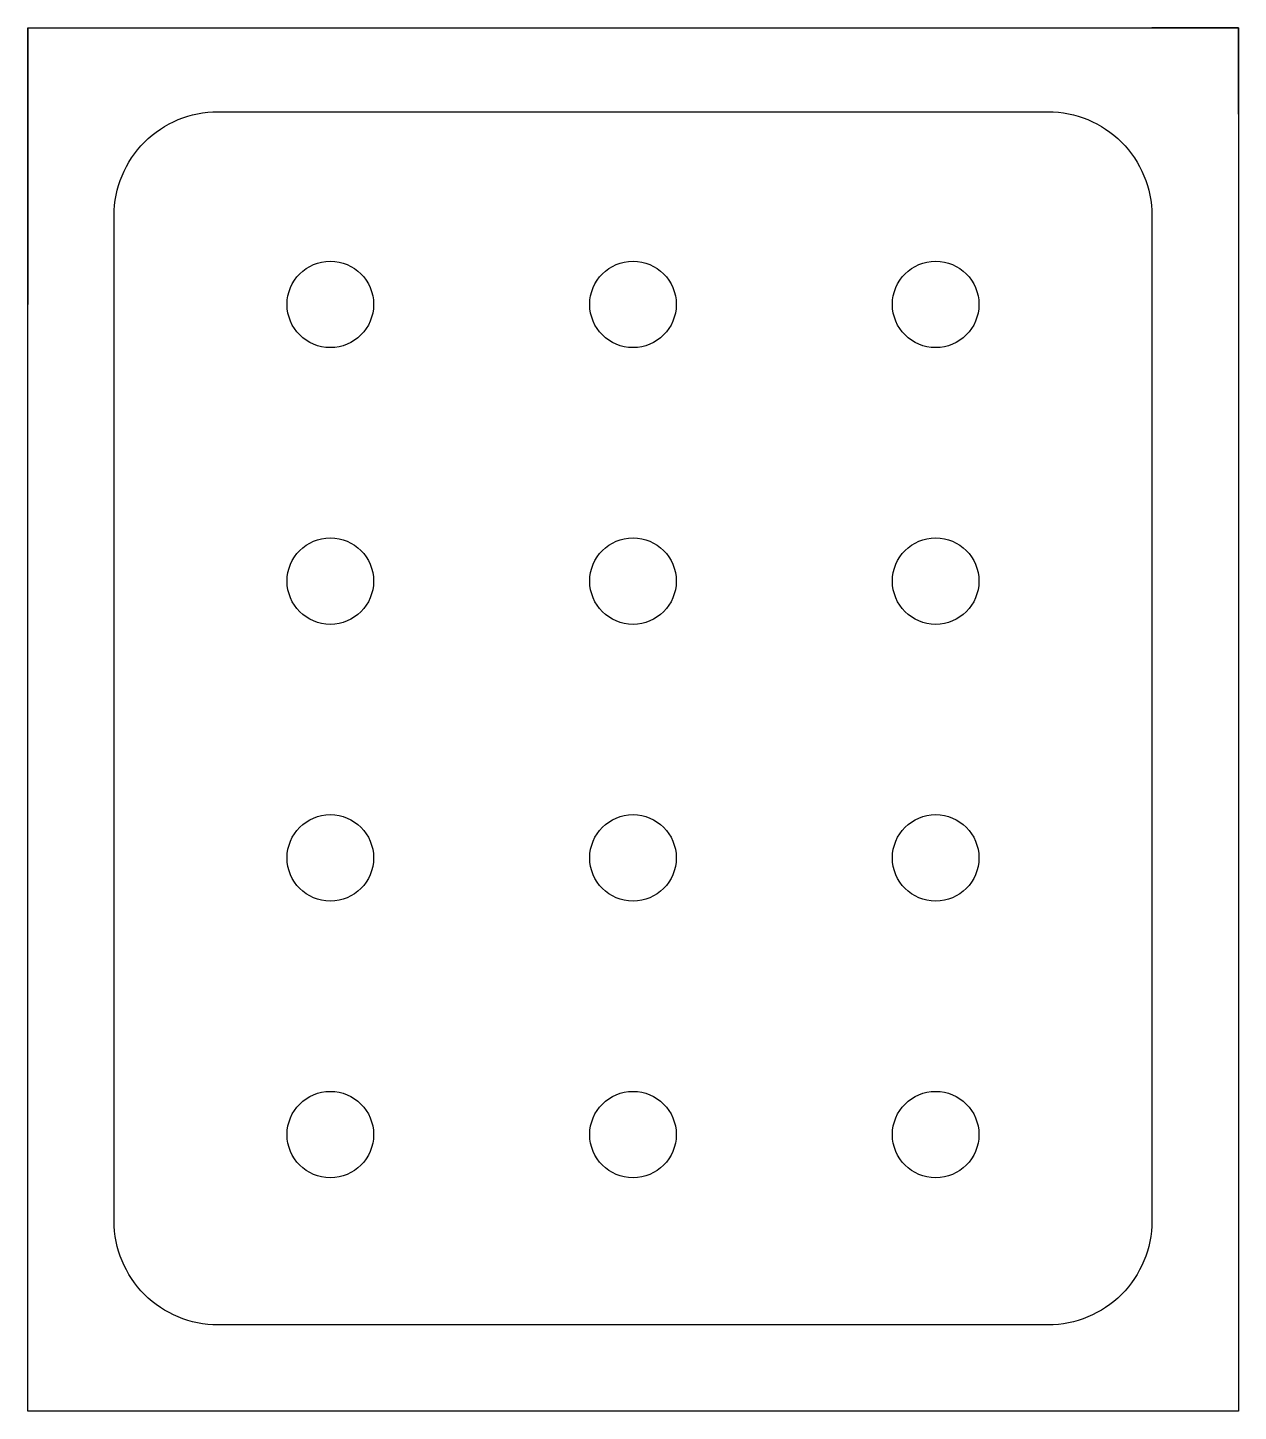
# Model space of a CAD drawing. Header units: inches. Extents: x 362 to 1062, y 401 to 1201.
import ezdxf

# ---------------------------------------------------------------- set-up
doc = ezdxf.new("R2010")
doc.units = ezdxf.units.IN
doc.header["$MEASUREMENT"] = 0

# ---------------------------------------------------------------- blocks, each defined once
blk = doc.blocks.new('*U9')
blk.add_circle((0, 0), 25)
blk = doc.blocks.new('*U10')
at = {"color": 0, "linetype": 'ByBlock', "lineweight": -2, "transparency": 16777216}
for p in [(0, 480), (175, 480), (350, 480), (0, 320), (175, 320), (350, 320), (0, 160), (175, 160), (350, 160), (0, 0), (175, 0), (350, 0)]:
    blk.add_blockref('*U9', p, dxfattribs=at)

msp = doc.modelspace()

# ---------------------------------------------------------------- linework, layer by layer
for p, q in [((362.29, 1201.25), (537.29, 1201.25)), ((362.29, 1201.25), (362.29, 1041.25)), ((362.29, 401.25), (362.29, 451.25))]:
    msp.add_line(p, q)
msp.add_lwpolyline([(362.29, 1201.25), (1062.29, 1201.25), (1062.29, 401.25), (362.29, 401.25)], close=True)
for points in [[(362.29, 1152.64), (362.29, 1201.25), (412.29, 1201.25)], [(1062.29, 1151.25), (1062.29, 1201.25), (1012.29, 1201.25)], [(1062.29, 451.25), (1062.29, 401.25), (1012.29, 401.25)]]:
    msp.add_lwpolyline(points)
msp.add_lwpolyline([(472.29, 1152.64), (952.29, 1152.64, -0.414214), (1012.29, 1092.64), (1012.29, 511.25, -0.414214), (952.29, 451.25), (472.29, 451.25, -0.414214), (412.29, 511.25), (412.29, 1092.64, -0.414214)], format="xyb", close=True)

# ---------------------------------------------------------------- block references
msp.add_blockref('*U10', (537.29, 561.25))

doc.saveas('drawing.dxf')
